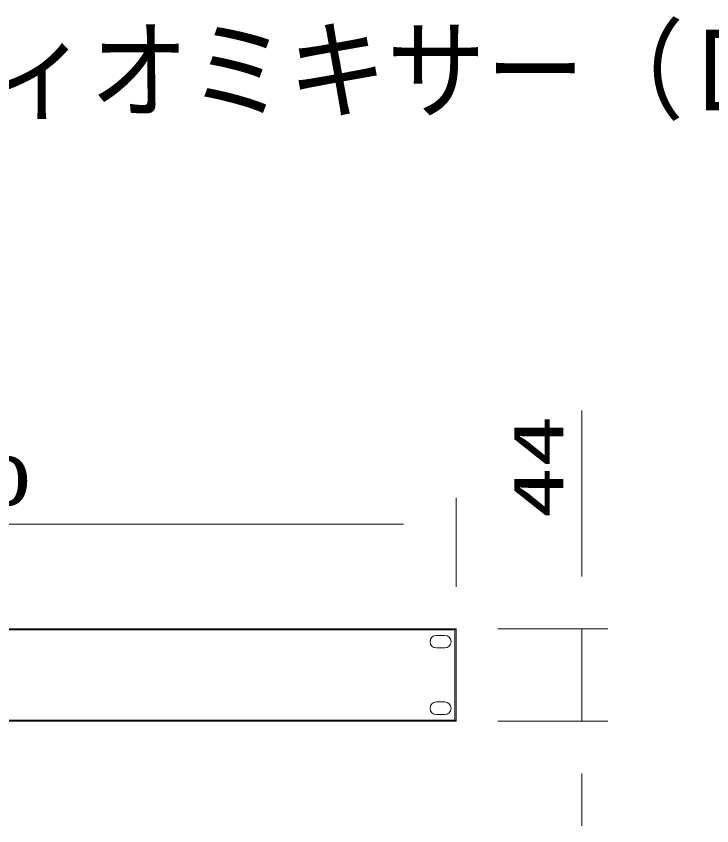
# Model space of a CAD drawing. Units: millimetres on the paper. Extents: x -62 to 64, y -59 to 59.
# Drawn here: x -20.1 to 13.09, y 20.66 to 59.3 of the extents above; entities that cross this region are included whole.
import ezdxf
from ezdxf.enums import TextEntityAlignment as Align

# ---------------------------------------------------------------- set-up
doc = ezdxf.new("R2010")
doc.units = ezdxf.units.MM
doc.layers.add('0-0_MOJI1', color=7, linetype='Continuous')
doc.layers.add('0-2_GAIKEI', color=4, linetype='Continuous', lineweight=9)
doc.layers.add('0-3_SUNPO', color=7, linetype='Continuous', lineweight=9)
doc.styles.add('ＭＳ ゴシック', font='')
doc.styles.get('ＭＳ ゴシック').set_extended_font_data('MS Gothic')

msp = doc.modelspace()

# ---------------------------------------------------------------- linework, layer by layer
at = {"layer": '0-2_GAIKEI', "color": 7}
for p, q in [((0.889, 30.057), (-47.091, 30.057)), ((0.889, 30.057), (0.889, 25.657)), ((0.889, 25.657), (-47.091, 25.657))]:
    msp.add_line(p, q, dxfattribs=at)
at = {"layer": '0-2_GAIKEI'}
for p, q in [((0.839, 30.007), (-47.041, 30.007)), ((0.839, 30.007), (0.889, 30.057)), ((0.839, 30.007), (0.839, 25.707)), ((0.349, 29.747), (-0.051, 29.747)), ((-0.051, 29.147), (0.349, 29.147)), ((0.349, 26.567), (-0.051, 26.567)), ((-0.051, 25.967), (0.349, 25.967)), ((0.889, 25.657), (0.839, 25.707))]:
    msp.add_line(p, q, dxfattribs=at)
msp.add_lwpolyline([(0.839, 25.707), (-47.041, 25.707), (-47.091, 25.657)], dxfattribs=at)
for centre, start, end in [((-0.051, 29.447), 90, 270), ((0.349, 29.447), 270, 90), ((-0.051, 26.267), 90, 270), ((0.349, 26.267), 270, 90)]:
    msp.add_arc(centre, 0.3, start, end, dxfattribs=at)
at = {"layer": '0-3_SUNPO'}
for p, q in [((6.889, 32.557), (6.889, 40.474)), ((0.889, 32.057), (0.889, 36.307)), ((-44.591, 35.057), (-1.611, 35.057)), ((2.889, 30.057), (8.139, 30.057)), ((6.889, 25.657), (6.889, 30.057)), ((2.889, 25.657), (8.139, 25.657)), ((6.889, 23.157), (6.889, 20.657))]:
    msp.add_line(p, q, dxfattribs=at)

# ---------------------------------------------------------------- texts
at = {"layer": '0-0_MOJI1', "style": 'ＭＳ ゴシック', "width": 0.9}
msp.add_text('オーディオミキサー（Ｄａｎｔｅ対応）', height=3.849, dxfattribs=at).set_placement((-35.487, 53.65), align=Align.BOTTOM_LEFT)
at = {"layer": '0-3_SUNPO', "style": 'ＭＳ ゴシック', "width": 1.5}
msp.add_text('44', height=2.405, rotation=90, dxfattribs=at).set_placement((6.726, 35.325), align=Align.BOTTOM_LEFT)
msp.add_text('480', height=2.405, dxfattribs=at).set_placement((-26.673, 35.22), align=Align.BOTTOM_LEFT)

doc.saveas('drawing.dxf')
